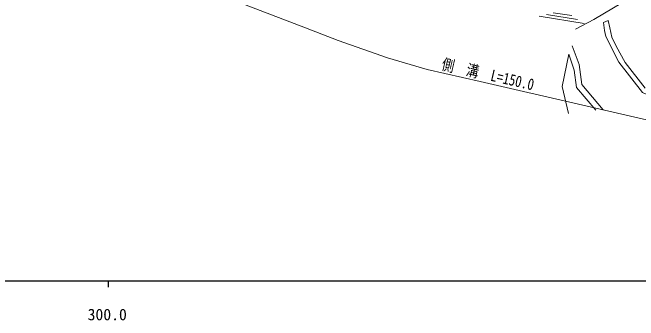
# Model space of a CAD drawing. Units: millimetres at full size, sheet at 1:1000; details may follow other scales. Extents: x 40000 to 680000, y 20000 to 380000.
# Drawn here: x 352775 to 452376, y 198715 to 247672 of the extents above; entities that cross this region are included whole.
import ezdxf
from ezdxf.enums import TextEntityAlignment as Align

# ---------------------------------------------------------------- set-up
doc = ezdxf.new("R2010")
doc.units = ezdxf.units.MM
doc.header["$LTSCALE"] = 1000
for name, color, linetype, lineweight in [('M-BGD', 7, 'Continuous', 13), ('M-STR-HTXT', 7, 'Continuous', 13), ('M-TTL-BAND', 7, 'Continuous', 25)]:
    doc.layers.add(name, color=color, linetype=linetype, lineweight=lineweight)
doc.styles.add('ＭＳ ゴシック', font='')
doc.styles.get('ＭＳ ゴシック').set_extended_font_data('MS Gothic')

msp = doc.modelspace()

# ---------------------------------------------------------------- linework, layer by layer
at = {"layer": 'M-BGD'}
for p, q in [((436595, 247091), (443718, 245952)), ((437759, 247361), (442696, 246571)), ((438818, 247647), (441780, 247174))]:
    msp.add_line(p, q, dxfattribs=at)
for points in [[(442378, 245025), (445276, 246560), (449823, 249241), (452133, 250689), (457190, 255426), (456959, 256283), (457032, 257152), (453760, 257963), (453387, 257963), (443706, 260221), (440370, 260528), (438350, 261411), (428132, 261815), (429982, 268508)], [(453440, 235644), (450260, 239727), (448847, 242316), (448159, 243747), (447795, 245259), (447577, 246418), (446834, 246113)], [(462667, 229014), (463981, 230006), (453015, 234976), (449268, 239766), (447169, 243888), (446950, 244836), (446834, 246113)], [(446766, 232220), (443384, 236254), (442944, 239408), (441822, 242352)], [(445594, 232133), (442539, 235778), (442165, 238520), (441277, 241074), (440233, 235934), (441230, 231634)]]:
    msp.add_lwpolyline(points, dxfattribs=at)
at = {"layer": 'M-STR-HTXT'}
msp.add_lwpolyline([(371765, 252549), (375388, 252248), (379058, 251728), (382090, 251135), (385018, 250418), (388548, 249378), (399411, 245217), (404610, 243250), (412425, 240450), (418745, 238601), (427177, 236691), (459878, 229168), (462453, 228551), (465809, 227943), (468665, 227531), (471951, 227186), (474605, 227007), (478044, 226906), (481205, 226946), (492076, 226974), (496709, 227218), (498880, 227428), (501988, 227895), (504431, 228392)], dxfattribs=at)
at = {"layer": 'M-TTL-BAND'}
for p, q in [((40000, 205000), (579000, 205000)), ((368000, 205000), (368000, 204000))]:
    msp.add_line(p, q, dxfattribs=at)

# ---------------------------------------------------------------- texts
at = {"layer": 'M-STR-HTXT', "style": 'ＭＳ ゴシック', "width": 0.8}
msp.add_text('側\u3000溝\u3000L=150.0', height=1833, rotation=347.045, dxfattribs=at).set_placement((428097, 236426), align=Align.BOTTOM_CENTER)
at = {"layer": 'M-TTL-BAND', "style": 'ＭＳ ゴシック'}
msp.add_text('300.0', height=1833, dxfattribs=at).set_placement((367844, 198195), align=Align.BOTTOM_CENTER)

doc.saveas('drawing.dxf')
